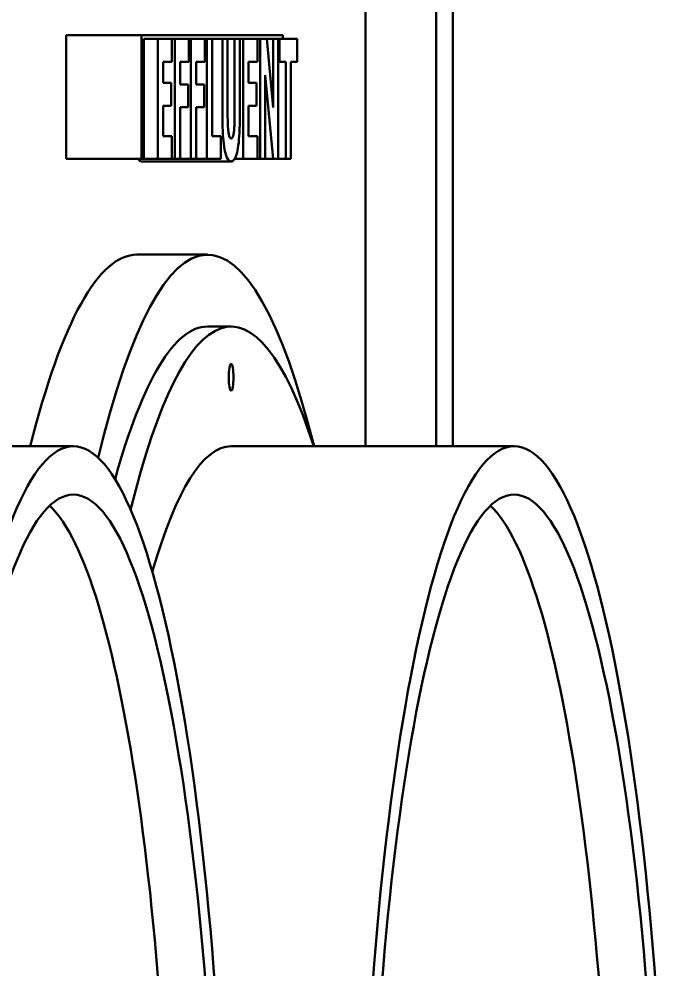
# Model space of a CAD drawing. Header units: inches. Extents: x 15 to 402, y 6 to 258.
# Drawn here: x 215.648 to 217.342, y 109.377 to 111.856 of the extents above; entities that cross this region are included whole.
import ezdxf

# ---------------------------------------------------------------- set-up
doc = ezdxf.new("R2010")
doc.units = ezdxf.units.IN
doc.header["$LTSCALE"] = 12
doc.header["$MEASUREMENT"] = 0
doc.layers.add('Visible (ANSI)', color=7, linetype='Continuous', lineweight=50)

msp = doc.modelspace()

# ---------------------------------------------------------------- linework, layer by layer
at = {"layer": 'Visible (ANSI)'}
for p, q in [((216.7803, 113.17826), (216.7803, 110.74073)), ((216.55223, 110.74073), (216.55223, 112.33451)), ((216.73688, 112.33451), (216.73688, 110.74073)), ((215.77081, 111.81323), (215.96777, 111.81323)), ((215.77081, 111.49073), (215.77081, 111.81323)), ((215.96777, 111.81323), (216.33677, 111.81323)), ((215.96777, 111.49073), (215.96777, 111.81323)), ((215.97341, 111.80373), (215.97341, 111.49073)), ((215.97341, 111.80373), (216.01034, 111.80373)), ((216.04707, 111.80373), (216.01034, 111.80373)), ((216.01034, 111.80373), (216.01034, 111.49073)), ((216.04707, 111.80373), (216.05472, 111.80373)), ((216.04707, 111.74412), (216.04707, 111.80373)), ((216.0911, 111.80373), (216.05472, 111.80373)), ((216.05472, 111.80373), (216.05472, 111.49073)), ((216.0911, 111.80373), (216.09654, 111.80373)), ((216.0911, 111.74412), (216.0911, 111.80373)), ((216.13292, 111.80373), (216.09654, 111.80373)), ((216.09654, 111.80373), (216.09654, 111.49073)), ((216.13292, 111.74412), (216.13292, 111.80373)), ((216.13292, 111.80373), (216.13836, 111.80373)), ((216.15202, 111.80373), (216.13836, 111.80373)), ((216.13836, 111.80373), (216.13836, 111.49073)), ((216.15202, 111.80373), (216.17873, 111.80373)), ((216.15202, 111.55034), (216.15202, 111.80373)), ((216.19239, 111.80373), (216.17873, 111.80373)), ((216.17873, 111.80373), (216.17873, 111.60386)), ((216.19239, 111.60842), (216.19239, 111.80373)), ((216.19239, 111.80373), (216.21062, 111.80373)), ((216.22427, 111.80373), (216.21062, 111.80373)), ((216.21062, 111.80373), (216.21062, 111.60842)), ((216.22427, 111.80373), (216.23315, 111.80373)), ((216.22427, 111.60411), (216.22427, 111.80373)), ((216.26989, 111.80373), (216.23315, 111.80373)), ((216.23315, 111.80373), (216.23315, 111.49073)), ((216.26989, 111.80373), (216.27753, 111.80373)), ((216.26989, 111.74412), (216.26989, 111.80373)), ((216.29427, 111.80373), (216.27753, 111.80373)), ((216.27753, 111.80373), (216.27753, 111.49073)), ((216.29427, 111.80373), (216.31162, 111.80373)), ((216.31162, 111.6244), (216.29427, 111.80373)), ((216.32408, 111.80373), (216.31162, 111.80373)), ((216.31162, 111.80373), (216.31162, 111.6244)), ((216.32408, 111.49073), (216.32408, 111.80373)), ((216.32408, 111.80373), (216.3279, 111.80373)), ((216.3737, 111.80373), (216.3279, 111.80373)), ((216.3279, 111.80373), (216.3279, 111.74412)), ((216.33677, 111.81323), (216.33677, 111.80373)), ((216.3737, 111.74412), (216.3737, 111.80373)), ((216.0239, 111.68908), (216.0239, 111.74412)), ((216.0239, 111.74412), (216.04707, 111.74412)), ((216.06828, 111.68502), (216.06828, 111.74412)), ((216.06828, 111.74412), (216.0911, 111.74412)), ((216.11011, 111.74412), (216.13292, 111.74412)), ((216.11011, 111.68502), (216.11011, 111.74412)), ((216.24672, 111.68908), (216.24672, 111.74412)), ((216.24672, 111.74412), (216.26989, 111.74412)), ((216.32408, 111.74412), (216.3279, 111.74412)), ((216.3279, 111.74412), (216.34397, 111.74412)), ((216.34397, 111.74412), (216.34397, 111.49073)), ((216.35763, 111.49073), (216.35763, 111.74412)), ((216.35763, 111.74412), (216.3737, 111.74412)), ((216.28999, 111.49073), (216.28999, 111.70886)), ((216.28999, 111.70886), (216.31096, 111.49073)), ((216.04527, 111.68908), (216.0239, 111.68908)), ((216.04527, 111.62947), (216.04527, 111.68908)), ((216.08929, 111.68502), (216.06828, 111.68502)), ((216.08929, 111.62542), (216.08929, 111.68502)), ((216.13111, 111.68502), (216.11011, 111.68502)), ((216.13111, 111.62542), (216.13111, 111.68502)), ((216.26808, 111.68908), (216.24672, 111.68908)), ((216.26808, 111.62947), (216.26808, 111.68908)), ((216.0239, 111.55034), (216.0239, 111.62947)), ((216.0239, 111.62947), (216.04527, 111.62947)), ((216.06828, 111.49073), (216.06828, 111.62542)), ((216.06828, 111.62542), (216.08929, 111.62542)), ((216.11011, 111.49073), (216.11011, 111.62542)), ((216.11011, 111.62542), (216.13111, 111.62542)), ((216.24672, 111.62947), (216.26808, 111.62947)), ((216.24672, 111.55034), (216.24672, 111.62947)), ((216.04707, 111.55034), (216.0239, 111.55034)), ((216.04707, 111.49073), (216.04707, 111.55034)), ((216.17461, 111.55034), (216.15202, 111.55034)), ((216.17461, 111.49073), (216.17461, 111.55034)), ((216.26989, 111.55034), (216.24672, 111.55034)), ((216.26989, 111.49073), (216.26989, 111.55034)), ((215.77081, 111.49073), (215.96777, 111.49073)), ((215.96761, 111.48413), (216.2015, 111.48413)), ((215.97341, 111.49073), (215.96777, 111.49073)), ((215.97341, 111.49073), (216.01034, 111.49073)), ((216.01034, 111.49073), (216.04707, 111.49073)), ((216.04707, 111.49073), (216.05472, 111.49073)), ((216.05472, 111.49073), (216.06828, 111.49073)), ((216.06828, 111.49073), (216.09654, 111.49073)), ((216.09654, 111.49073), (216.11011, 111.49073)), ((216.11011, 111.49073), (216.13836, 111.49073)), ((216.13836, 111.49073), (216.17461, 111.49073)), ((216.21072, 111.49073), (216.23315, 111.49073)), ((216.23315, 111.49073), (216.26989, 111.49073)), ((216.26989, 111.49073), (216.27753, 111.49073)), ((216.27753, 111.49073), (216.28999, 111.49073)), ((216.28999, 111.49073), (216.31096, 111.49073)), ((216.31096, 111.49073), (216.32408, 111.49073)), ((216.32408, 111.49073), (216.34397, 111.49073)), ((216.34397, 111.49073), (216.35763, 111.49073)), ((215.95531, 111.24073), (216.13996, 111.24073)), ((216.13996, 111.05323), (216.20151, 111.05323)), ((215.05111, 110.74073), (215.78971, 110.74073)), ((216.20151, 110.74073), (216.94012, 110.74073))]:
    msp.add_line(p, q, dxfattribs=at)
for centre, major_axis, start_param, end_param in [((216.13996, 108.42823), (0, 2.8125), 5.6776934, 6.9073709), ((215.95531, 108.42823), (0, 2.8125), 0, 0.6054919), ((216.20151, 108.42823), (0, 2.625), 5.79026, 6.8965712), ((216.13996, 108.42823), (0, 2.625), 0, 0.5584861), ((216.20151, 108.42823), (0, 2.3125), 0, 0.5383848), ((215.66661, 108.42823), (0, -2.18642), 0.1628354, 2.9787572), ((216.81702, 108.42823), (0, -2.18642), 0.1628354, 2.9787572)]:
    msp.add_ellipse(centre, major_axis=major_axis, ratio=0.1736482, start_param=start_param, end_param=end_param, dxfattribs=at)
for centre, major_axis in [((216.20151, 110.92063), (0, -0.035)), ((215.78971, 108.42823), (0, 2.3125)), ((216.94012, 108.42823), (0, 2.3125)), ((215.78971, 108.42823), (0, 2.18642)), ((216.94012, 108.42823), (0, 2.18642))]:
    msp.add_ellipse(centre, major_axis=major_axis, ratio=0.1736482, dxfattribs=at)
for points, knots in [([(216.17873, 111.60386), (216.17873, 111.59335), (216.17887, 111.58275), (216.17952, 111.56322), (216.18, 111.55421), (216.18157, 111.53442), (216.18279, 111.52448), (216.18552, 111.50976), (216.18744, 111.50099), (216.19401, 111.48671), (216.19782, 111.48413), (216.2015, 111.48413)], [-0.82187798, -0.82187798, -0.82187798, -0.82187798, -0.6544335, -0.6544335, -0.50490958, -0.50490958, -0.30747841, -0.30747841, -0.16166829, -0.16166829, 0, 0, 0, 0]), ([(216.2015, 111.54374), (216.20059, 111.54374), (216.19966, 111.54416), (216.198, 111.54621), (216.19725, 111.54766), (216.19583, 111.55209), (216.19519, 111.55504), (216.19418, 111.56209), (216.19361, 111.56716), (216.19257, 111.5855), (216.19239, 111.59743), (216.19239, 111.60842)], [-0.35781975, -0.35781975, -0.35781975, -0.35781975, -0.28180287, -0.28180287, -0.21609433, -0.21609433, -0.14668132, -0.14668132, -0.08378729, -0.08378729, 0, 0, 0, 0]), ([(216.21062, 111.60842), (216.21062, 111.60085), (216.21054, 111.59298), (216.21013, 111.5795), (216.20983, 111.5734), (216.20895, 111.56273), (216.20844, 111.55883), (216.2072, 111.55207), (216.20642, 111.54939), (216.20427, 111.5447), (216.20287, 111.54374), (216.2015, 111.54374)], [-0.21736344, -0.21736344, -0.21736344, -0.21736344, -0.17163752, -0.17163752, -0.13475897, -0.13475897, -0.10039019, -0.10039019, -0.05983154, -0.05983154, 0, 0, 0, 0]), ([(216.2015, 111.48413), (216.2037, 111.48413), (216.20594, 111.48502), (216.20999, 111.48922), (216.21185, 111.49222), (216.21611, 111.50305), (216.21784, 111.51098), (216.22068, 111.52784), (216.22187, 111.53881), (216.22386, 111.56785), (216.22427, 111.58611), (216.22427, 111.60411)], [-0.43360447, -0.43360447, -0.43360447, -0.43360447, -0.37067396, -0.37067396, -0.3160228, -0.3160228, -0.237534, -0.237534, -0.13714171, -0.13714171, 0, 0, 0, 0])]:
    msp.add_open_spline(points, degree=3, knots=knots, dxfattribs=at)
msp.add_open_spline([(215.96761, 111.48413), (215.96251, 111.48413), (215.9585, 111.49073)], degree=2, dxfattribs=at)

doc.saveas('drawing.dxf')
